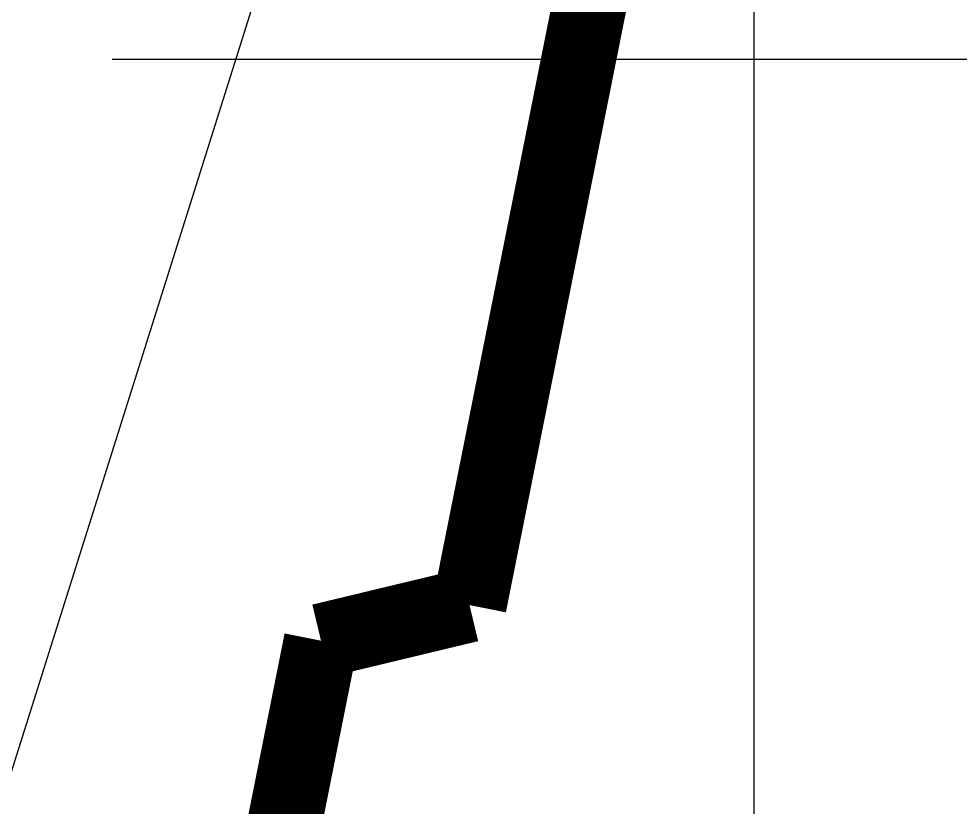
# Model space of a CAD drawing. Header units: millimetres. Extents: x -1499 to 6658, y -12483 to -6008.
# Drawn here: x 2351.21 to 2357.55, y -10775.82 to -10770.52 of the extents above; entities that cross this region are included whole.
import ezdxf

# ---------------------------------------------------------------- set-up
doc = ezdxf.new("R2010")
doc.units = ezdxf.units.MM
doc.linetypes.add('CONT', pattern=[2, 1, 1])
for name, color, linetype in [('32fgasdgasdf', 7, 'Continuous'), ('CC-CUTT', 7, 'CONT'), ('수직그리드', 1, 'Continuous'), ('종단지반선', 3, 'Continuous')]:
    doc.layers.add(name, color=color, linetype=linetype)

msp = doc.modelspace()

# ---------------------------------------------------------------- linework, layer by layer
at = {"layer": '32fgasdgasdf'}
msp.add_line((2351.8372, -10770.7865), (2357.8372, -10770.7865), dxfattribs=at)
at = {"layer": 'CC-CUTT', "const_width": 0.5, "flags": 128}
for points in [[(2354.2438, -10774.461), (2359.6043, -10747.6584)], [(2353.2438, -10774.701), (2354.2438, -10774.461)], [(2346.9619, -10806.1102), (2353.2438, -10774.701)]]:
    msp.add_lwpolyline(points, dxfattribs=at)
at = {"layer": '수직그리드'}
msp.add_line((2356.1572, -10759.7216), (2356.1572, -11873.0576), dxfattribs=at)
at = {"layer": '종단지반선', "flags": 128}
msp.add_lwpolyline([(2381.4572, -10694.3576), (2376.1572, -10704.4436), (2356.1572, -10759.7216), (2336.1572, -10823.1656), (2316.1572, -10868.9576), (2296.1572, -10916.2676), (2282.2572, -10926.0596), (2280.1572, -10938.5096), (2276.1572, -10939.6496), (2256.1572, -10954.9676)], dxfattribs=at)

doc.saveas('drawing.dxf')
